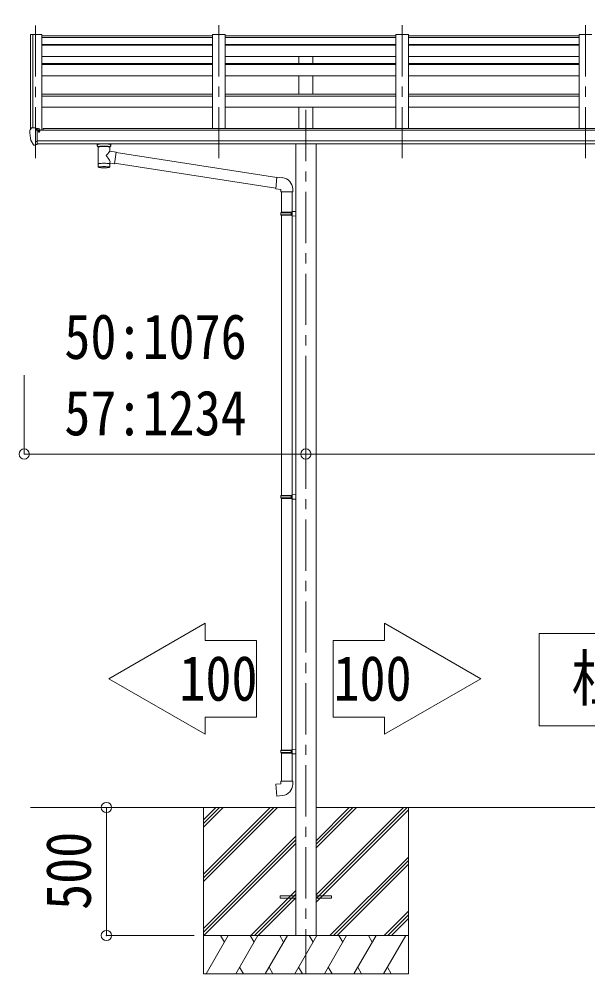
# Model space of a CAD drawing. Units: millimetres at full size, sheet at 1:40; details may follow other scales. Extents: x -11181 to 11305, y -7804 to 7716.
# Drawn here: x 1473 to 3694, y -3656 to 74 of the extents above; entities that cross this region are included whole.
import ezdxf
from ezdxf.enums import TextEntityAlignment as Align

# ---------------------------------------------------------------- set-up
doc = ezdxf.new("R2010")
doc.units = ezdxf.units.MM
doc.header["$LTSCALE"] = 40
doc.header["$PDMODE"] = 32
doc.header["$PDSIZE"] = 40
doc.linetypes.add('CHAIN1', pattern=[8, 5, -1, 1, -1])
for name, color, linetype, lineweight in [('0-0_0', 7, 'Continuous', 9), ('0-1_本体', 4, 'Continuous', 9), ('0-2_部品', 7, 'Continuous', 9), ('0-4_TABLE1', 7, 'Continuous', 18), ('0-6_OTH_LINE', 7, 'Continuous', 9), ('0-8_PARTS2', 5, 'CHAIN1', 9), ('0-E_DET2', 6, 'Continuous', 9)]:
    doc.layers.add(name, color=color, linetype=linetype, lineweight=lineweight)
doc.styles.add('ＭＳ ゴシック', font='')
doc.styles.get('ＭＳ ゴシック').set_extended_font_data('MS Gothic')

msp = doc.modelspace()

# ---------------------------------------------------------------- linework, layer by layer
at = {"layer": '0-0_0'}
for p, q in [((1517.15, -3006.24), (2553.65, -3006.24)), ((2193.15, -3266.96), (2453.88, -3006.24)), ((2193.15, -3281.1), (2468.03, -3006.24)), ((2193.15, -3295.25), (2482.17, -3006.24)), ((2193.15, -3083.12), (2270.03, -3006.24)), ((2193.15, -3068.97), (2255.89, -3006.24)), ((2193.15, -3054.83), (2241.75, -3006.24)), ((2632.65, -3006.24), (5453.65, -3006.24)), ((2632.65, -3347.96), (2974.38, -3006.24)), ((2632.65, -3362.1), (2988.53, -3006.24)), ((2632.65, -3164.12), (2790.53, -3006.24)), ((2632.65, -3149.97), (2776.39, -3006.24)), ((2632.65, -3135.83), (2762.25, -3006.24)), ((2632.65, -3376.25), (2993.15, -3015.75)), ((2993.15, -3006.24), (2993.15, -3656.24)), ((2193.15, -3479.09), (2553.65, -3118.6)), ((2193.15, -3493.24), (2553.65, -3132.74)), ((2193.15, -3507.38), (2553.65, -3146.88)), ((2686.51, -3506.24), (2993.15, -3199.6)), ((2700.65, -3506.24), (2993.15, -3213.74)), ((2714.8, -3506.24), (2993.15, -3227.88)), ((2378.14, -3506.24), (2553.65, -3330.73)), ((2392.29, -3506.24), (2553.65, -3344.87)), ((2406.43, -3506.24), (2553.65, -3359.01)), ((2898.64, -3506.24), (2993.15, -3411.73)), ((2912.79, -3506.24), (2993.15, -3425.87)), ((2926.93, -3506.24), (2993.15, -3440.01)), ((2993.15, -3506.24), (2193.15, -3506.24)), ((2203.44, -3656.24), (2290.04, -3506.24)), ((2275.04, -3532.22), (2260.04, -3506.24)), ((2318.91, -3656.24), (2405.51, -3506.24)), ((2390.51, -3532.22), (2375.51, -3506.24)), ((2434.38, -3656.24), (2520.98, -3506.24)), ((2505.98, -3532.22), (2490.98, -3506.24)), ((2549.85, -3656.24), (2636.45, -3506.24)), ((2621.45, -3532.22), (2606.45, -3506.23)), ((2665.32, -3656.24), (2751.92, -3506.24)), ((2736.92, -3532.22), (2721.92, -3506.24)), ((2780.79, -3656.24), (2867.39, -3506.24)), ((2837.39, -3506.24), (2852.39, -3532.22)), ((2896.26, -3656.24), (2982.87, -3506.24)), ((2333.91, -3630.26), (2348.91, -3656.24)), ((2449.38, -3630.26), (2464.38, -3656.24)), ((2564.85, -3630.26), (2579.85, -3656.24)), ((2680.32, -3630.26), (2695.32, -3656.24)), ((2795.79, -3630.26), (2810.79, -3656.24)), ((2911.26, -3630.26), (2926.26, -3656.24))]:
    msp.add_line(p, q, dxfattribs=at)
msp.add_lwpolyline([(2193.15, -3006.24), (2193.15, -3656.24), (2993.15, -3656.24)], dxfattribs=at)
at = {"layer": '0-1_本体'}
for p, q in [((1517.16, 13.11), (1517.15, -357.05)), ((1518.1, 13.99), (1525.94, 14.4)), ((1526.15, 14.32), (1526.15, -350.5)), ((1526.23, 14.21), (1526.85, 12.59)), ((1562.15, 14.41), (1562.15, -360.31)), ((2228.15, 8.68), (1562.15, 8.68)), ((2228.15, 1.61), (1562.15, 1.61)), ((2228.15, 13.81), (2228.15, -353.78)), ((2278.15, 13.81), (2228.15, 13.81)), ((2278.15, 13.81), (2278.15, -353.78)), ((2944.15, 8.68), (2278.15, 8.68)), ((2944.15, 1.61), (2278.15, 1.61)), ((2944.15, 13.81), (2944.15, -353.78)), ((2994.15, 13.81), (2944.15, 13.81)), ((2994.15, 13.81), (2994.15, -353.78)), ((3660.15, 8.68), (2994.15, 8.68)), ((3660.15, 1.61), (2994.15, 1.61)), ((3660.15, 13.81), (3660.15, -353.78)), ((3710.15, 13.81), (3660.15, 13.81)), ((2228.15, -24.69), (1562.15, -24.69)), ((2228.15, -27.26), (1562.15, -27.26)), ((2944.15, -24.69), (2278.15, -24.69)), ((2944.15, -27.26), (2278.15, -27.26)), ((3660.15, -24.69), (2994.15, -24.69)), ((3660.15, -27.26), (2994.15, -27.26)), ((2228.15, -72), (1562.15, -72)), ((2944.15, -72), (2278.15, -72)), ((2565.65, -98.98), (2565.65, -72)), ((2620.65, -98.98), (2620.65, -72)), ((3660.15, -72), (2994.15, -72)), ((2228.15, -98.98), (1562.15, -98.98)), ((2228.15, -103.93), (1562.15, -103.93)), ((2944.15, -98.98), (2278.15, -98.98)), ((2944.15, -103.93), (2278.15, -103.93)), ((3660.15, -98.98), (2994.15, -98.98)), ((3660.15, -103.93), (2994.15, -103.93)), ((2228.15, -148.12), (1562.15, -148.12)), ((2944.15, -148.12), (2278.15, -148.12)), ((2565.65, -219.89), (2565.65, -148.12)), ((2620.65, -219.89), (2620.65, -148.12)), ((3660.15, -148.12), (2994.15, -148.12)), ((2228.15, -219.89), (1562.15, -219.89)), ((2944.15, -219.89), (2278.15, -219.89)), ((3660.15, -219.89), (2994.15, -219.89)), ((2228.15, -226.69), (1562.15, -226.69)), ((2944.15, -226.69), (2278.15, -226.69)), ((3660.15, -226.69), (2994.15, -226.69)), ((2228.15, -270.24), (1562.15, -270.24)), ((2944.15, -270.24), (2278.15, -270.24)), ((2565.65, -353.78), (2565.65, -270.24)), ((2620.65, -353.78), (2620.65, -270.24)), ((3660.15, -270.24), (2994.15, -270.24)), ((6542.65, -360.31), (1543.65, -360.31)), ((1567.15, -360.31), (1567.15, -353.78)), ((6519.15, -353.78), (1567.15, -353.78)), ((1543.65, -401.71), (6542.65, -401.71)), ((6542.65, -413.56), (1543.65, -413.48)), ((2553.65, -413.85), (2553.65, -3506.24)), ((2632.65, -413.85), (2632.65, -3506.24))]:
    msp.add_line(p, q, dxfattribs=at)
msp.add_lwpolyline([(1526.85, -350.5), (1526.85, 14.41), (1562.15, 14.41)], dxfattribs=at)
msp.add_circle((1551.13, -365.22), 3, dxfattribs=at)
for centre, radius, start, end in [((1518.15, 12.99), 1, 93, 173.32986), ((1525.95, 14.1), 0.301, 21.06327, 92.86679)]:
    msp.add_arc(centre, radius, start, end, dxfattribs=at)
at = {"layer": '0-2_部品'}
for p, q in [((1515.15, -359.87), (1515.15, -360.5)), ((1522.06, -351.07), (1518, -356.88)), ((1537.15, -419), (1537.15, -350.5)), ((1538.65, -351.42), (1537.15, -351.42)), ((1543.65, -360.23), (1537.15, -359.84)), ((1538.65, -351.42), (1538.65, -357.59)), ((1548.33, -352.92), (1538.65, -352.2)), ((1538.65, -355.19), (1552.65, -355.24)), ((1548.13, -365.42), (1548.65, -365.42)), ((1548.65, -365.42), (1548.95, -365.42)), ((1549.15, -355.23), (1549.15, -353.33)), ((1553.65, -356.35), (1553.65, -360.31)), ((1529.53, -417.19), (1519.78, -401.81)), ((1535.65, -418.91), (1531.94, -418.68)), ((1535.65, -418.91), (1537.15, -419)), ((1537.15, -416.8), (1537.65, -416.8)), ((1537.65, -416.8), (1538.15, -415.8)), ((1543.65, -415.8), (1538.15, -415.8)), ((1777.65, -419.81), (1777.65, -413.69)), ((1781.75, -424.31), (1781.74, -504.6)), ((1827.55, -441.88), (1827.55, -424.3)), ((1852.77, -445.79), (1827.55, -441.88)), ((1831.65, -419.81), (1831.65, -413.69)), ((1852.77, -445.79), (1845.75, -491.05)), ((2479.61, -545.1), (1852.46, -447.8)), ((1827.57, -504.6), (1827.55, -487.97)), ((1827.55, -488.23), (1845.75, -491.05)), ((2475.94, -587.03), (1846.02, -489.31)), ((2500.57, -545.49), (2479.74, -543.66)), ((2541.65, -601.23), (2541.65, -590.31)), ((2495.65, -601.23), (2541.65, -601.23)), ((2497.65, -601.23), (2497.65, -680.49)), ((2539.65, -601.23), (2539.65, -677.93)), ((2495.65, -682.49), (2496.65, -680.49)), ((2495.65, -682.49), (2539.65, -682.49)), ((2495.65, -682.49), (2495.65, -690.49)), ((2495.65, -690.49), (2539.65, -690.49)), ((2495.65, -690.49), (2496.65, -692.49)), ((2496.65, -680.49), (2539.65, -680.49)), ((2496.65, -692.49), (2539.65, -692.49)), ((2497.65, -692.49), (2497.65, -1786.67)), ((2535.18, -682.49), (2534.75, -680.49)), ((2537.65, -677.99), (2553.65, -677.52)), ((2537.65, -679.99), (2537.65, -677.99)), ((2537.65, -679.99), (2539.65, -679.99)), ((2537.65, -694.99), (2537.65, -692.99)), ((2537.65, -694.99), (2553.65, -695.46)), ((2539.65, -695.05), (2539.65, -1784.12)), ((2553.65, -677.52), (2553.65, -695.46)), ((2495.65, -1788.67), (2496.65, -1786.67)), ((2495.65, -1788.67), (2539.65, -1788.67)), ((2495.65, -1788.67), (2495.65, -1796.67)), ((2496.65, -1786.67), (2539.65, -1786.67)), ((2535.18, -1788.67), (2534.75, -1786.67)), ((2537.65, -1784.17), (2553.65, -1783.7)), ((2537.65, -1786.17), (2537.65, -1784.17)), ((2537.65, -1786.17), (2539.65, -1786.17)), ((2553.65, -1783.7), (2553.65, -1801.65)), ((2495.65, -1796.67), (2539.65, -1796.67)), ((2495.65, -1796.67), (2496.65, -1798.67)), ((2496.65, -1798.67), (2539.65, -1798.67)), ((2497.65, -1798.67), (2497.65, -2781.83)), ((2537.65, -1801.17), (2537.65, -1799.17)), ((2537.65, -1801.17), (2553.65, -1801.65)), ((2539.65, -1801.23), (2539.65, -2779.28)), ((2495.65, -2783.83), (2496.65, -2781.83)), ((2495.65, -2783.83), (2539.65, -2783.83)), ((2495.65, -2783.83), (2495.65, -2791.83)), ((2495.65, -2791.83), (2539.65, -2791.83)), ((2495.65, -2791.83), (2496.65, -2793.83)), ((2496.65, -2781.83), (2539.65, -2781.83)), ((2496.65, -2793.83), (2539.65, -2793.83)), ((2497.65, -2793.83), (2497.65, -2903.84)), ((2535.18, -2783.83), (2534.75, -2781.83)), ((2537.65, -2779.33), (2553.65, -2778.86)), ((2537.65, -2781.33), (2537.65, -2779.33)), ((2537.65, -2781.33), (2539.65, -2781.33)), ((2537.65, -2796.33), (2537.65, -2794.33)), ((2537.65, -2796.33), (2553.65, -2796.81)), ((2539.65, -2796.39), (2539.65, -2903.84)), ((2553.65, -2778.86), (2553.65, -2796.81)), ((2495.65, -2903.84), (2541.65, -2903.84)), ((2495.65, -2913.84), (2495.65, -2903.84)), ((2541.65, -2903.84), (2541.65, -2914.75))]:
    msp.add_line(p, q, dxfattribs=at)
at = {"layer": '0-2_部品', "color": 4}
for p, q in [((2493.15, -3351.73), (2553.65, -3351.73)), ((2493.15, -3351.73), (2493.15, -3360.73)), ((2632.65, -3351.73), (2693.15, -3351.73)), ((2693.15, -3351.73), (2693.15, -3360.73)), ((2493.15, -3360.73), (2553.65, -3360.73)), ((2632.65, -3360.73), (2693.15, -3360.73))]:
    msp.add_line(p, q, dxfattribs=at)
at = {"layer": '0-2_部品'}
for points in [[(1537.15, -350.5), (1525.15, -350.5), (1522.82, -350.64)], [(1543.65, -415.8), (1543.65, -357.59), (1538.65, -357.59)], [(1548.33, -352.92), (1548.5, -352.94), (1548.65, -352.97), (1548.8, -353.01), (1548.92, -353.06), (1549.02, -353.12), (1549.09, -353.19), (1549.14, -353.26), (1549.15, -353.33)], [(1548.95, -364.23), (1548.95, -365.42), (1553.65, -365.42)], [(1553.65, -363.8), (1553.65, -365.42), (1554.13, -365.42)], [(1537.15, -405.11), (1540.32, -404.7), (1543.65, -404.27)], [(1777.69, -419.87), (1777.67, -419.51), (1777.91, -418.55), (1778.43, -417.67), (1779.24, -416.83), (1780.35, -416.03), (1781.75, -415.31)], [(1777.69, -419.75), (1777.67, -420.11), (1777.91, -421.07), (1778.43, -421.95), (1779.24, -422.79), (1780.35, -423.59), (1781.75, -424.31)], [(1827.55, -415.32), (1827.78, -415.41), (1829.14, -416.15), (1830.25, -417), (1831.01, -417.86), (1831.47, -418.76), (1831.64, -419.65)], [(1827.55, -424.3), (1827.78, -424.2), (1829.14, -423.47), (1830.25, -422.62), (1831.01, -421.76), (1831.47, -420.86), (1831.64, -419.97)], [(2479.74, -543.66), (2475.73, -589.49), (2495.65, -591.23), (2495.65, -601.23)], [(2535.18, -682.49), (2535.18, -690.49), (2534.75, -692.49)], [(2537.65, -692.99), (2539.65, -692.99), (2539.65, -679.99)], [(2535.18, -1788.67), (2535.18, -1796.67), (2534.75, -1798.67)], [(2537.65, -1799.17), (2539.65, -1799.17), (2539.65, -1786.17)], [(2535.18, -2783.83), (2535.18, -2791.83), (2534.75, -2793.83)], [(2537.65, -2794.33), (2539.65, -2794.33), (2539.65, -2781.33)], [(2500.57, -2959.58), (2479.74, -2961.4), (2475.73, -2915.58), (2495.65, -2913.84)]]:
    msp.add_lwpolyline(points, dxfattribs=at)
for centre, radius, start, end in [((1518.15, -359.87), 3, 93, 180), ((1707.64, -360.5), 192.49, 180.0008, 192.1233), ((1522.88, -351.64), 1, 93.5, 145), ((1551.15, -365.42), 2.5, 151.64236, 180), ((1551.15, -365.42), 2.5, 0, 151.64236), ((1522.38, -400.31), 3, 191.83348, 210), ((1532.13, -415.69), 3, 210, 266.5), ((1794.72, -465.03), 51.38, 92.46126, 104.61963), ((1814.61, -465.03), 51.38, 75.38037, 87.53874), ((2496.65, -590.31), 45, 0, 85), ((2496.65, -2914.75), 45, 275, 0)]:
    msp.add_arc(centre, radius, start, end, dxfattribs=at)
for centre, major_axis, ratio, start_param, end_param in [((1552.65, -356.35), (-0.02, 1.1), 0.906239, 4.6917496, 6.2625459), ((1804.65, -425.5), (-22.91, -0.42), 0.072511, 4.711586, 6.2823824), ((1804.68, -423.87), (-22.91, -0.42), 0.072511, 4.711586, 6.2823824), ((1804.63, -423.88), (22.92, -0.42), 0.07247, 0.0008089, 1.5716053), ((1804.63, -425.5), (22.92, -0.42), 0.07247, 0.0008089, 1.5716053), ((1807.21, -464.08), (20.32, 22.25), 0.045535, 4.9756507, 6.2441899), ((1815.65, -419.81), (16, 0), 0.361356, 0, 0.0194874), ((1815.65, -419.81), (16, 0), 0.361356, 6.2636979, 6.2831853), ((1804.65, -461.43), (-22.81, 26.62), 0.234429, 3.1563334, 4.5976381), ((1804.65, -504.6), (22.92, 0), 0.101955, 6.2829723, 9.4248207), ((1804.65, -504.6), (22.92, 0), 0.101955, 3.1415499, 6.2833984), ((1804.65, -492.16), (22.91, 0), 0.122865, 6.2831853, 9.424778)]:
    msp.add_ellipse(centre, major_axis=major_axis, ratio=ratio, start_param=start_param, end_param=end_param, dxfattribs=at)
at = {"layer": '0-4_TABLE1', "color": 6, "lineweight": 9}
for p, q in [((1813.94, -3006.24), (2157.19, -3006.24)), ((1813.94, -3006.24), (1813.94, -3506.23)), ((1813.94, -3506.23), (2157.19, -3506.23))]:
    msp.add_line(p, q, dxfattribs=at)
at = {"layer": '0-4_TABLE1', "color": 6}
for p in [(1813.94, -3006.24), (1813.94, -3506.23)]:
    msp.add_point(p, dxfattribs=at)
at = {"layer": '0-6_OTH_LINE', "color": 6}
for p, q in [((1493.1, -1625.2), (1493.1, -1316.85)), ((2593.05, -1625.2), (2593.05, -1316.85)), ((1493.1, -1625.2), (5493.05, -1625.2))]:
    msp.add_line(p, q, dxfattribs=at)
at = {"layer": '0-6_OTH_LINE'}
for p, q in [((2199.62, -2286), (2199.62, -2353.2)), ((3503.96, -2687), (3503.96, -2327)), ((3503.96, -2327), (4688.91, -2327)), ((2699.49, -2353.2), (2699.49, -2652.8)), ((2199.62, -2652.8), (2400.02, -2652.8)), ((2199.62, -2652.8), (2199.62, -2720)), ((2899.89, -2652.8), (2699.49, -2652.8)), ((2899.89, -2652.8), (2899.89, -2720)), ((4688.91, -2687), (3503.96, -2687))]:
    msp.add_line(p, q, dxfattribs=at)
for points in [[(2199.62, -2720), (1823.76, -2503), (2199.62, -2286)], [(2899.89, -2286), (2899.89, -2353.2), (2699.49, -2353.2)], [(2899.89, -2720), (3275.75, -2503), (2899.89, -2286)], [(2199.62, -2353.2), (2400.02, -2353.2), (2400.02, -2652.8)]]:
    msp.add_lwpolyline(points, dxfattribs=at)
at = {"layer": '0-6_OTH_LINE', "color": 6}
for p in [(1493.1, -1625.2), (2593.05, -1625.2)]:
    msp.add_point(p, dxfattribs=at)
at = {"layer": '0-8_PARTS2'}
for p, q in [((1537.15, 49.46), (1537.15, -469.83)), ((2253.15, -469.83), (2253.15, 74.02)), ((2969.15, -469.83), (2969.15, 74.02)), ((3685.15, -469.83), (3685.15, 74.02)), ((2593.15, -281.02), (2593.15, -3656.25))]:
    msp.add_line(p, q, dxfattribs=at)
at = {"layer": '0-E_DET2'}
msp.add_line((1813.94, -3006.24), (2157.19, -3006.24), dxfattribs=at)
msp.add_point((1813.94, -3006.24), dxfattribs=at)

# ---------------------------------------------------------------- texts
at = {"layer": '0-4_TABLE1', "style": 'ＭＳ ゴシック', "width": 0.85}
msp.add_text('500', height=176, rotation=90, dxfattribs=at).set_placement((1805.94, -3406.23), align=Align.BOTTOM_LEFT)
at = {"layer": '0-6_OTH_LINE', "style": 'ＭＳ ゴシック', "width": 0.85}
for s, p in [('50:1076', (1649.6, -1306.58)), ('57:1234', (1649.6, -1604.97)), ('柱移動範囲', (3630.47, -2641.75)), ('100', (2098.79, -2641.75)), ('100', (2700.72, -2641.75))]:
    msp.add_text(s, height=176, dxfattribs=at).set_placement(p, align=Align.BOTTOM_LEFT)

doc.saveas('drawing.dxf')
